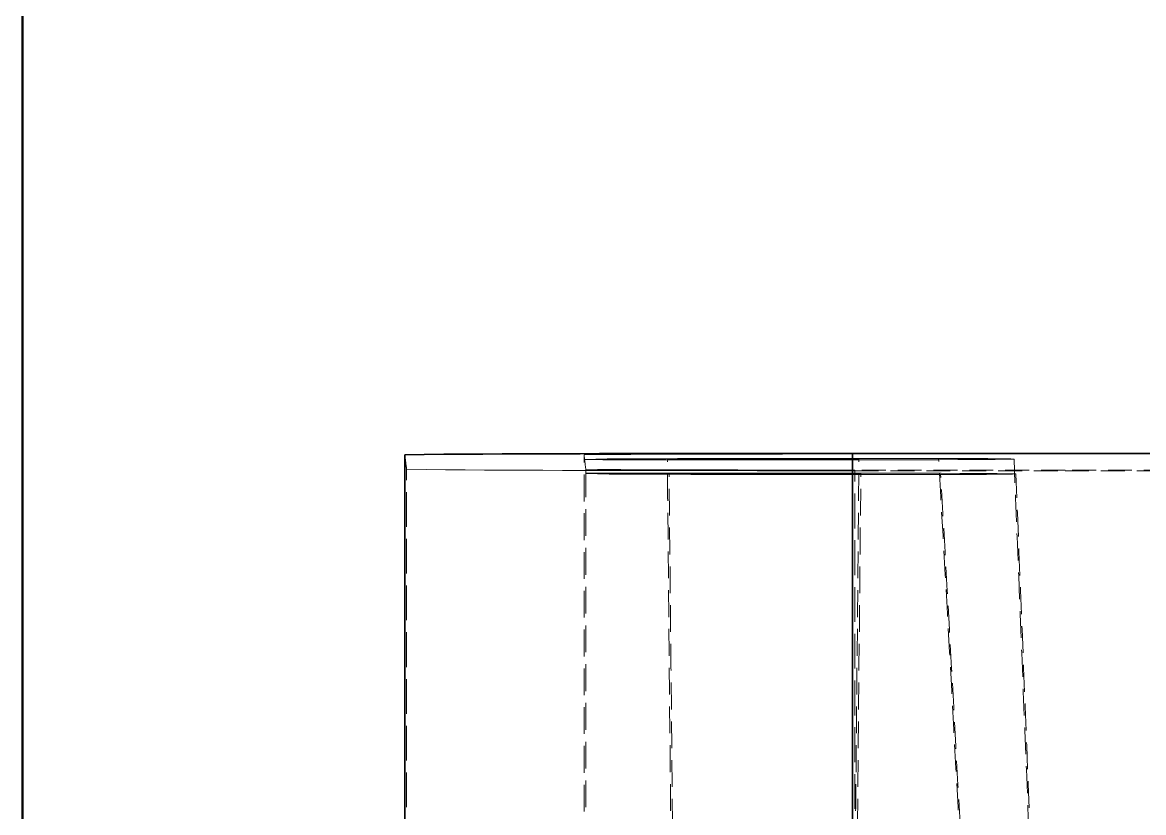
# Model space of a CAD drawing. Header units: millimetres. Extents: x 10 to 410, y 10 to 287.
# Drawn here: x 10 to 33.46, y 237.41 to 253.94 of the extents above; entities that cross this region are included whole.
import ezdxf

# ---------------------------------------------------------------- set-up
doc = ezdxf.new("R2010")
doc.units = ezdxf.units.MM
doc.linetypes.add('DASHED', pattern=[0.75, 0.5, -0.25])
for name, color, linetype, lineweight in [('BORDER', 7, 'CONTINUOUS', 50), ('HIDDEN', 8, 'DASHED', 18), ('VISIBLE', 7, 'CONTINUOUS', 35)]:
    doc.layers.add(name, color=color, linetype=linetype, lineweight=lineweight)

msp = doc.modelspace()

# ---------------------------------------------------------------- linework, layer by layer
at = {"layer": 'BORDER'}
msp.add_lwpolyline([(10, 10), (410, 10), (410, 287), (10, 287)], close=True, dxfattribs=at)
at = {"layer": 'HIDDEN'}
for points in [[(18, 244.896), (18.002, 244.883), (18.003, 244.87), (18.005, 244.857), (18.006, 244.844), (18.008, 244.831), (18.01, 244.818), (18.011, 244.805), (18.013, 244.792), (18.015, 244.779), (18.016, 244.766), (18.018, 244.753), (18.019, 244.74), (18.021, 244.727), (18.023, 244.714), (18.024, 244.701), (18.026, 244.688), (18.027, 244.675), (18.029, 244.662), (18.031, 244.649), (18.032, 244.636), (18.034, 244.623), (18.036, 244.61), (18.037, 244.597)], [(27.37, 244.915), (27.125, 244.915), (26.881, 244.915), (26.637, 244.915), (26.392, 244.915), (26.148, 244.915), (25.903, 244.914), (25.659, 244.914), (25.415, 244.914), (25.17, 244.914), (24.926, 244.913), (24.681, 244.913), (24.437, 244.912), (24.193, 244.912), (23.948, 244.911), (23.704, 244.91), (23.459, 244.91), (23.215, 244.909), (22.971, 244.908), (22.726, 244.907), (22.482, 244.905), (22.237, 244.904), (21.993, 244.901), (21.749, 244.896)], [(21.786, 244.597), (21.784, 244.61), (21.783, 244.623), (21.781, 244.636), (21.78, 244.649), (21.778, 244.662), (21.776, 244.675), (21.775, 244.688), (21.773, 244.701), (21.771, 244.714), (21.77, 244.727), (21.768, 244.74), (21.767, 244.753), (21.765, 244.766), (21.763, 244.779), (21.762, 244.792), (21.76, 244.805), (21.759, 244.818), (21.757, 244.831), (21.755, 244.844), (21.754, 244.857), (21.752, 244.87), (21.75, 244.883), (21.749, 244.896)], [(21.749, 244.896), (21.749, 244.896), (21.749, 244.896), (21.749, 244.896), (21.749, 244.896), (21.749, 244.896), (21.749, 244.896), (21.749, 244.896), (21.749, 244.896), (21.749, 244.896), (21.749, 244.896), (21.749, 244.896), (21.749, 244.896), (21.749, 244.896), (21.749, 244.896), (21.749, 244.896), (21.749, 244.896), (21.749, 244.896), (21.749, 244.896), (21.749, 244.896), (21.749, 244.896), (21.749, 244.896), (21.749, 244.896), (21.749, 244.896)], [(21.749, 244.896), (21.749, 244.892), (21.749, 244.888), (21.749, 244.883), (21.749, 244.879), (21.749, 244.875), (21.749, 244.871), (21.749, 244.867), (21.749, 244.863), (21.749, 244.859), (21.749, 244.855), (21.749, 244.851), (21.749, 244.847), (21.749, 244.843), (21.749, 244.839), (21.749, 244.835), (21.749, 244.83), (21.749, 244.826), (21.749, 244.822), (21.749, 244.818), (21.749, 244.814), (21.749, 244.81), (21.749, 244.806), (21.749, 244.802)], [(21.749, 244.802), (21.749, 244.806), (21.749, 244.81), (21.749, 244.814), (21.749, 244.818), (21.749, 244.822), (21.749, 244.826), (21.749, 244.83), (21.749, 244.835), (21.749, 244.839), (21.749, 244.843), (21.749, 244.847), (21.749, 244.851), (21.749, 244.855), (21.749, 244.859), (21.749, 244.863), (21.749, 244.867), (21.749, 244.871), (21.749, 244.875), (21.749, 244.879), (21.749, 244.883), (21.749, 244.888), (21.749, 244.892), (21.749, 244.896)], [(128.588, 244.915), (124.188, 244.915), (119.787, 244.915), (115.386, 244.915), (110.985, 244.915), (106.584, 244.915), (102.183, 244.915), (97.783, 244.915), (93.382, 244.915), (88.981, 244.915), (84.58, 244.915), (80.179, 244.915), (75.779, 244.915), (71.378, 244.915), (66.977, 244.915), (62.576, 244.915), (58.175, 244.915), (53.775, 244.915), (49.374, 244.915), (44.973, 244.915), (40.572, 244.915), (36.171, 244.915), (31.77, 244.915), (27.37, 244.915)], [(27.37, 244.821), (27.37, 244.825), (27.37, 244.83), (27.37, 244.834), (27.37, 244.838), (27.37, 244.842), (27.37, 244.846), (27.37, 244.85), (27.37, 244.854), (27.37, 244.858), (27.37, 244.862), (27.37, 244.866), (27.37, 244.87), (27.37, 244.874), (27.37, 244.878), (27.37, 244.883), (27.37, 244.887), (27.37, 244.891), (27.37, 244.895), (27.37, 244.899), (27.37, 244.903), (27.37, 244.907), (27.37, 244.911), (27.37, 244.915)], [(27.37, 244.821), (27.125, 244.821), (26.881, 244.821), (26.637, 244.821), (26.392, 244.821), (26.148, 244.821), (25.903, 244.821), (25.659, 244.82), (25.415, 244.82), (25.17, 244.82), (24.926, 244.819), (24.681, 244.819), (24.437, 244.819), (24.193, 244.818), (23.948, 244.817), (23.704, 244.817), (23.459, 244.816), (23.215, 244.815), (22.971, 244.814), (22.726, 244.813), (22.482, 244.812), (22.237, 244.81), (21.993, 244.808), (21.749, 244.802)], [(21.749, 244.802), (21.749, 244.802), (21.749, 244.801), (21.749, 244.801), (21.749, 244.801), (21.749, 244.801), (21.749, 244.8), (21.749, 244.8), (21.749, 244.8), (21.749, 244.8), (21.749, 244.799), (21.749, 244.799), (21.749, 244.799), (21.749, 244.798), (21.749, 244.798), (21.749, 244.798), (21.749, 244.798), (21.749, 244.797), (21.749, 244.797), (21.749, 244.797), (21.75, 244.797), (21.75, 244.796), (21.75, 244.796), (21.75, 244.796)], [(21.749, 244.802), (21.749, 244.802), (21.749, 244.802), (21.749, 244.802), (21.749, 244.802), (21.749, 244.802), (21.749, 244.802), (21.749, 244.802), (21.749, 244.802), (21.749, 244.802), (21.749, 244.802), (21.749, 244.802), (21.749, 244.802), (21.749, 244.802), (21.749, 244.802), (21.749, 244.802), (21.749, 244.802), (21.749, 244.802), (21.749, 244.802), (21.749, 244.802), (21.749, 244.802), (21.749, 244.802), (21.749, 244.802), (21.749, 244.802)], [(30.745, 244.808), (30.354, 244.802), (29.963, 244.799), (29.572, 244.797), (29.181, 244.795), (28.79, 244.794), (28.399, 244.793), (28.008, 244.792), (27.616, 244.792), (27.225, 244.791), (26.834, 244.791), (26.443, 244.791), (26.052, 244.79), (25.661, 244.79), (25.27, 244.79), (24.879, 244.79), (24.487, 244.791), (24.096, 244.791), (23.705, 244.791), (23.314, 244.792), (22.923, 244.793), (22.532, 244.793), (22.141, 244.794), (21.75, 244.796)], [(21.75, 226.142), (21.75, 226.953), (21.75, 227.764), (21.75, 228.575), (21.75, 229.386), (21.75, 230.197), (21.75, 231.008), (21.75, 231.819), (21.75, 232.63), (21.75, 233.441), (21.75, 234.252), (21.75, 235.063), (21.75, 235.874), (21.75, 236.685), (21.75, 237.496), (21.75, 238.307), (21.75, 239.118), (21.75, 239.929), (21.75, 240.741), (21.75, 241.552), (21.75, 242.363), (21.75, 243.174), (21.75, 243.985), (21.75, 244.796)], [(23.492, 244.808), (23.666, 244.811), (23.84, 244.812), (24.015, 244.813), (24.189, 244.814), (24.363, 244.814), (24.538, 244.815), (24.712, 244.815), (24.887, 244.815), (25.061, 244.815), (25.235, 244.815), (25.41, 244.815), (25.584, 244.815), (25.758, 244.815), (25.933, 244.815), (26.107, 244.815), (26.282, 244.815), (26.456, 244.815), (26.63, 244.814), (26.805, 244.814), (26.979, 244.813), (27.153, 244.812), (27.328, 244.811), (27.502, 244.808)], [(27.502, 244.808), (27.328, 244.806), (27.153, 244.805), (26.979, 244.804), (26.805, 244.803), (26.63, 244.803), (26.456, 244.802), (26.282, 244.802), (26.107, 244.802), (25.933, 244.802), (25.758, 244.802), (25.584, 244.801), (25.41, 244.801), (25.235, 244.802), (25.061, 244.802), (24.887, 244.802), (24.712, 244.802), (24.538, 244.802), (24.363, 244.803), (24.189, 244.803), (24.015, 244.804), (23.84, 244.805), (23.666, 244.806), (23.492, 244.808)], [(23.669, 226.158), (23.662, 226.969), (23.654, 227.78), (23.646, 228.591), (23.638, 229.402), (23.631, 230.212), (23.623, 231.023), (23.615, 231.834), (23.608, 232.645), (23.6, 233.456), (23.592, 234.267), (23.584, 235.078), (23.577, 235.889), (23.569, 236.7), (23.561, 237.51), (23.553, 238.321), (23.546, 239.132), (23.538, 239.943), (23.53, 240.754), (23.523, 241.565), (23.515, 242.376), (23.507, 243.187), (23.499, 243.998), (23.492, 244.808)], [(27.324, 226.158), (27.332, 226.969), (27.34, 227.78), (27.348, 228.591), (27.355, 229.402), (27.363, 230.212), (27.371, 231.023), (27.378, 231.834), (27.386, 232.645), (27.394, 233.456), (27.402, 234.267), (27.409, 235.078), (27.417, 235.889), (27.425, 236.7), (27.433, 237.51), (27.44, 238.321), (27.448, 239.132), (27.456, 239.943), (27.463, 240.754), (27.471, 241.565), (27.479, 242.376), (27.487, 243.187), (27.494, 243.998), (27.502, 244.808)], [(27.37, 244.821), (27.448, 244.821), (27.526, 244.821), (27.604, 244.821), (27.682, 244.821), (27.761, 244.821), (27.839, 244.821), (27.917, 244.821), (27.995, 244.821), (28.074, 244.821), (28.152, 244.821), (28.23, 244.821), (28.308, 244.821), (28.386, 244.821), (28.465, 244.821), (28.543, 244.821), (28.621, 244.821), (28.699, 244.821), (28.777, 244.821), (28.856, 244.821), (28.934, 244.821), (29.012, 244.821), (29.09, 244.821), (29.168, 244.821)], [(27.502, 244.808), (27.502, 244.808), (27.502, 244.808), (27.502, 244.808), (27.502, 244.808), (27.502, 244.808), (27.502, 244.808), (27.502, 244.808), (27.502, 244.808), (27.502, 244.808), (27.502, 244.808), (27.502, 244.808), (27.502, 244.808), (27.502, 244.808), (27.502, 244.808), (27.502, 244.808), (27.502, 244.808), (27.502, 244.808), (27.502, 244.808), (27.502, 244.808), (27.502, 244.808), (27.502, 244.808), (27.502, 244.808), (27.502, 244.808)], [(29.168, 244.821), (29.237, 244.821), (29.305, 244.821), (29.374, 244.821), (29.443, 244.82), (29.511, 244.82), (29.58, 244.82), (29.648, 244.82), (29.717, 244.819), (29.785, 244.819), (29.854, 244.819), (29.923, 244.818), (29.991, 244.818), (30.06, 244.817), (30.128, 244.817), (30.197, 244.817), (30.265, 244.816), (30.334, 244.815), (30.403, 244.815), (30.471, 244.814), (30.54, 244.813), (30.608, 244.813), (30.677, 244.811), (30.745, 244.808)], [(30.173, 226.171), (30.131, 226.982), (30.089, 227.793), (30.047, 228.604), (30.005, 229.415), (29.963, 230.226), (29.921, 231.037), (29.878, 231.848), (29.835, 232.659), (29.792, 233.47), (29.749, 234.281), (29.706, 235.092), (29.662, 235.902), (29.618, 236.713), (29.575, 237.524), (29.53, 238.335), (29.486, 239.146), (29.441, 239.957), (29.396, 240.768), (29.351, 241.578), (29.306, 242.389), (29.26, 243.2), (29.214, 244.011), (29.168, 244.821)], [(30.745, 244.808), (30.778, 243.998), (30.81, 243.187), (30.843, 242.376), (30.875, 241.565), (30.907, 240.754), (30.94, 239.943), (30.972, 239.132), (31.005, 238.321), (31.037, 237.51), (31.07, 236.7), (31.102, 235.889), (31.134, 235.078), (31.167, 234.267), (31.199, 233.456), (31.232, 232.645), (31.264, 231.834), (31.297, 231.023), (31.329, 230.212), (31.362, 229.402), (31.394, 228.591), (31.426, 227.78), (31.459, 226.969), (31.491, 226.158)], [(27.413, 244.565), (27.006, 244.565), (26.598, 244.565), (26.19, 244.565), (25.783, 244.565), (25.375, 244.565), (24.967, 244.566), (24.56, 244.566), (24.152, 244.567), (23.744, 244.567), (23.337, 244.568), (22.929, 244.569), (22.521, 244.569), (22.114, 244.57), (21.706, 244.571), (21.298, 244.572), (20.891, 244.574), (20.483, 244.575), (20.075, 244.577), (19.668, 244.579), (19.26, 244.581), (18.852, 244.584), (18.445, 244.588), (18.037, 244.597)], [(18.037, 222.104), (18.037, 223.082), (18.037, 224.06), (18.037, 225.038), (18.037, 226.016), (18.037, 226.994), (18.037, 227.972), (18.037, 228.95), (18.037, 229.928), (18.037, 230.906), (18.037, 231.884), (18.037, 232.862), (18.037, 233.84), (18.037, 234.818), (18.037, 235.796), (18.037, 236.773), (18.037, 237.751), (18.037, 238.729), (18.037, 239.707), (18.037, 240.685), (18.037, 241.663), (18.037, 242.641), (18.037, 243.619), (18.037, 244.597)], [(30.784, 244.497), (30.393, 244.504), (30.002, 244.506), (29.61, 244.508), (29.219, 244.51), (28.828, 244.511), (28.437, 244.512), (28.045, 244.513), (27.654, 244.514), (27.263, 244.514), (26.872, 244.514), (26.48, 244.515), (26.089, 244.515), (25.698, 244.515), (25.307, 244.515), (24.915, 244.515), (24.524, 244.515), (24.133, 244.514), (23.741, 244.514), (23.35, 244.513), (22.959, 244.513), (22.568, 244.512), (22.176, 244.511), (21.785, 244.51)], [(21.785, 244.51), (21.785, 243.699), (21.785, 242.888), (21.785, 242.077), (21.785, 241.267), (21.785, 240.456), (21.785, 239.645), (21.785, 238.834), (21.785, 238.024), (21.785, 237.213), (21.785, 236.402), (21.785, 235.592), (21.785, 234.781), (21.785, 233.97), (21.785, 233.159), (21.785, 232.349), (21.785, 231.538), (21.785, 230.727), (21.785, 229.916), (21.785, 229.106), (21.785, 228.295), (21.785, 227.484), (21.785, 226.673), (21.785, 225.863)], [(21.785, 244.51), (21.785, 244.509), (21.785, 244.509), (21.785, 244.509), (21.785, 244.509), (21.785, 244.508), (21.785, 244.508), (21.785, 244.508), (21.785, 244.507), (21.785, 244.507), (21.786, 244.507), (21.786, 244.507), (21.786, 244.506), (21.786, 244.506), (21.786, 244.506), (21.786, 244.506), (21.786, 244.505), (21.786, 244.505), (21.786, 244.505), (21.786, 244.504), (21.786, 244.504), (21.786, 244.504), (21.786, 244.504), (21.786, 244.503)], [(21.786, 244.597), (22.03, 244.591), (22.275, 244.589), (22.52, 244.587), (22.764, 244.586), (23.009, 244.585), (23.253, 244.584), (23.498, 244.583), (23.743, 244.582), (23.987, 244.582), (24.232, 244.581), (24.476, 244.58), (24.721, 244.58), (24.966, 244.58), (25.21, 244.579), (25.455, 244.579), (25.699, 244.579), (25.944, 244.578), (26.189, 244.578), (26.433, 244.578), (26.678, 244.578), (26.922, 244.578), (27.167, 244.578), (27.412, 244.578)], [(21.786, 244.503), (21.786, 244.507), (21.786, 244.512), (21.786, 244.516), (21.786, 244.52), (21.786, 244.524), (21.786, 244.528), (21.786, 244.532), (21.786, 244.536), (21.786, 244.54), (21.786, 244.544), (21.786, 244.548), (21.786, 244.552), (21.786, 244.556), (21.786, 244.56), (21.786, 244.564), (21.786, 244.569), (21.786, 244.573), (21.786, 244.577), (21.786, 244.581), (21.786, 244.585), (21.786, 244.589), (21.786, 244.593), (21.786, 244.597)], [(21.786, 244.503), (22.03, 244.498), (22.275, 244.495), (22.52, 244.494), (22.764, 244.492), (23.009, 244.491), (23.253, 244.49), (23.498, 244.489), (23.743, 244.489), (23.987, 244.488), (24.232, 244.487), (24.476, 244.487), (24.721, 244.486), (24.966, 244.486), (25.21, 244.485), (25.455, 244.485), (25.699, 244.485), (25.944, 244.485), (26.189, 244.484), (26.433, 244.484), (26.678, 244.484), (26.922, 244.484), (27.167, 244.484), (27.412, 244.484)], [(23.53, 244.497), (23.705, 244.5), (23.879, 244.501), (24.053, 244.502), (24.228, 244.502), (24.402, 244.503), (24.577, 244.503), (24.751, 244.503), (24.925, 244.503), (25.1, 244.504), (25.274, 244.504), (25.448, 244.504), (25.623, 244.504), (25.797, 244.504), (25.972, 244.504), (26.146, 244.503), (26.32, 244.503), (26.495, 244.503), (26.669, 244.503), (26.843, 244.502), (27.018, 244.502), (27.192, 244.501), (27.366, 244.5), (27.541, 244.497)], [(27.541, 244.497), (27.366, 244.494), (27.192, 244.493), (27.018, 244.492), (26.843, 244.492), (26.669, 244.491), (26.495, 244.491), (26.32, 244.49), (26.146, 244.49), (25.972, 244.49), (25.797, 244.49), (25.623, 244.49), (25.448, 244.49), (25.274, 244.49), (25.1, 244.49), (24.925, 244.49), (24.751, 244.49), (24.577, 244.491), (24.402, 244.491), (24.228, 244.492), (24.053, 244.492), (23.879, 244.493), (23.705, 244.494), (23.53, 244.497)], [(23.708, 225.847), (23.7, 226.657), (23.693, 227.468), (23.685, 228.279), (23.677, 229.09), (23.669, 229.901), (23.662, 230.712), (23.654, 231.523), (23.646, 232.334), (23.639, 233.144), (23.631, 233.955), (23.623, 234.766), (23.615, 235.577), (23.608, 236.388), (23.6, 237.199), (23.592, 238.01), (23.584, 238.821), (23.577, 239.632), (23.569, 240.442), (23.561, 241.253), (23.554, 242.064), (23.546, 242.875), (23.538, 243.686), (23.53, 244.497)], [(27.363, 225.847), (27.371, 226.657), (27.379, 227.468), (27.386, 228.279), (27.394, 229.09), (27.402, 229.901), (27.41, 230.712), (27.417, 231.523), (27.425, 232.334), (27.433, 233.144), (27.44, 233.955), (27.448, 234.766), (27.456, 235.577), (27.464, 236.388), (27.471, 237.199), (27.479, 238.01), (27.487, 238.821), (27.494, 239.632), (27.502, 240.442), (27.51, 241.253), (27.518, 242.064), (27.525, 242.875), (27.533, 243.686), (27.541, 244.497)], [(128.63, 244.578), (124.23, 244.578), (119.829, 244.578), (115.428, 244.578), (111.027, 244.578), (106.626, 244.578), (102.225, 244.578), (97.825, 244.578), (93.424, 244.578), (89.023, 244.578), (84.622, 244.578), (80.221, 244.578), (75.821, 244.578), (71.42, 244.578), (67.019, 244.578), (62.618, 244.578), (58.217, 244.578), (53.817, 244.578), (49.416, 244.578), (45.015, 244.578), (40.614, 244.578), (36.213, 244.578), (31.812, 244.578), (27.412, 244.578)], [(27.412, 244.484), (27.412, 244.488), (27.412, 244.492), (27.412, 244.496), (27.412, 244.5), (27.412, 244.504), (27.412, 244.508), (27.412, 244.512), (27.412, 244.516), (27.412, 244.521), (27.412, 244.525), (27.412, 244.529), (27.412, 244.533), (27.412, 244.537), (27.412, 244.541), (27.412, 244.545), (27.412, 244.549), (27.412, 244.553), (27.412, 244.557), (27.412, 244.561), (27.412, 244.565), (27.412, 244.569), (27.412, 244.574), (27.412, 244.578)], [(27.412, 244.484), (27.49, 244.484), (27.568, 244.484), (27.646, 244.484), (27.724, 244.484), (27.803, 244.484), (27.881, 244.484), (27.959, 244.484), (28.037, 244.484), (28.115, 244.484), (28.194, 244.484), (28.272, 244.484), (28.35, 244.484), (28.428, 244.484), (28.506, 244.484), (28.585, 244.484), (28.663, 244.484), (28.741, 244.484), (28.819, 244.484), (28.898, 244.484), (28.976, 244.484), (29.054, 244.484), (29.132, 244.484), (29.21, 244.484)], [(27.413, 244.565), (31.814, 244.565), (36.215, 244.565), (40.616, 244.565), (45.017, 244.565), (49.417, 244.565), (53.818, 244.565), (58.219, 244.565), (62.62, 244.565), (67.021, 244.565), (71.421, 244.565), (75.822, 244.565), (80.223, 244.565), (84.624, 244.565), (89.025, 244.565), (93.425, 244.565), (97.826, 244.565), (102.227, 244.565), (106.628, 244.565), (111.029, 244.565), (115.429, 244.565), (119.83, 244.565), (124.231, 244.565), (128.632, 244.565)], [(27.413, 222.072), (27.413, 223.05), (27.413, 224.028), (27.413, 225.006), (27.413, 225.984), (27.413, 226.961), (27.413, 227.939), (27.413, 228.917), (27.413, 229.895), (27.413, 230.873), (27.413, 231.851), (27.413, 232.829), (27.413, 233.807), (27.413, 234.785), (27.413, 235.763), (27.413, 236.741), (27.413, 237.719), (27.413, 238.697), (27.413, 239.675), (27.413, 240.653), (27.413, 241.631), (27.413, 242.609), (27.413, 243.587), (27.413, 244.565)], [(27.541, 244.497), (27.541, 244.497), (27.541, 244.497), (27.541, 244.497), (27.541, 244.497), (27.541, 244.497), (27.541, 244.497), (27.541, 244.497), (27.541, 244.497), (27.541, 244.497), (27.541, 244.497), (27.541, 244.497), (27.541, 244.497), (27.541, 244.497), (27.541, 244.497), (27.541, 244.497), (27.541, 244.497), (27.541, 244.497), (27.541, 244.497), (27.541, 244.497), (27.541, 244.497), (27.541, 244.497), (27.541, 244.497), (27.541, 244.497)], [(29.21, 244.484), (29.279, 244.484), (29.347, 244.484), (29.416, 244.485), (29.484, 244.485), (29.552, 244.485), (29.621, 244.485), (29.689, 244.486), (29.758, 244.486), (29.826, 244.486), (29.895, 244.487), (29.963, 244.487), (30.031, 244.487), (30.1, 244.488), (30.168, 244.488), (30.237, 244.489), (30.305, 244.489), (30.374, 244.49), (30.442, 244.49), (30.51, 244.491), (30.579, 244.492), (30.647, 244.493), (30.716, 244.494), (30.784, 244.497)], [(30.215, 225.834), (30.173, 226.645), (30.131, 227.456), (30.089, 228.266), (30.047, 229.077), (30.005, 229.888), (29.962, 230.699), (29.92, 231.51), (29.877, 232.321), (29.834, 233.132), (29.791, 233.943), (29.748, 234.754), (29.704, 235.565), (29.66, 236.376), (29.617, 237.187), (29.572, 237.997), (29.528, 238.808), (29.483, 239.619), (29.438, 240.43), (29.393, 241.241), (29.348, 242.052), (29.302, 242.862), (29.256, 243.673), (29.21, 244.484)], [(30.784, 244.497), (30.816, 243.686), (30.849, 242.875), (30.881, 242.064), (30.914, 241.253), (30.946, 240.442), (30.979, 239.632), (31.011, 238.821), (31.043, 238.01), (31.076, 237.199), (31.108, 236.388), (31.141, 235.577), (31.173, 234.766), (31.206, 233.955), (31.238, 233.144), (31.271, 232.334), (31.303, 231.523), (31.335, 230.712), (31.368, 229.901), (31.4, 229.09), (31.433, 228.279), (31.465, 227.468), (31.498, 226.657), (31.53, 225.847)]]:
    msp.add_lwpolyline(points, dxfattribs=at)
at = {"layer": 'VISIBLE'}
for points in [[(18, 244.896), (18.407, 244.905), (18.814, 244.909), (19.222, 244.912), (19.629, 244.914), (20.036, 244.916), (20.444, 244.918), (20.851, 244.919), (21.258, 244.92), (21.666, 244.921), (22.073, 244.922), (22.48, 244.923), (22.888, 244.924), (23.295, 244.925), (23.702, 244.926), (24.109, 244.926), (24.517, 244.927), (24.924, 244.927), (25.331, 244.927), (25.739, 244.928), (26.146, 244.928), (26.553, 244.928), (26.961, 244.928), (27.368, 244.928)], [(18, 244.896), (18, 244.896), (18, 244.896), (18, 244.896), (18, 244.896), (18, 244.896), (18, 244.896), (18, 244.896), (18, 244.896), (18, 244.896), (18, 244.896), (18, 244.896), (18, 244.896), (18, 244.896), (18, 244.896), (18, 244.896), (18, 244.896), (18, 244.896), (18, 244.896), (18, 244.896), (18, 244.896), (18, 244.896), (18, 244.896), (18, 244.896)], [(18, 222.403), (18, 223.381), (18, 224.359), (18, 225.337), (18, 226.315), (18, 227.293), (18, 228.27), (18, 229.248), (18, 230.226), (18, 231.204), (18, 232.182), (18, 233.16), (18, 234.138), (18, 235.116), (18, 236.094), (18, 237.072), (18, 238.05), (18, 239.028), (18, 240.006), (18, 240.984), (18, 241.962), (18, 242.94), (18, 243.918), (18, 244.896)], [(18, 244.896), (18, 243.918), (18, 242.94), (18, 241.962), (18, 240.984), (18, 240.006), (18, 239.028), (18, 238.05), (18, 237.072), (18, 236.094), (18, 235.116), (18, 234.138), (18, 233.16), (18, 232.182), (18, 231.204), (18, 230.226), (18, 229.248), (18, 228.27), (18, 227.293), (18, 226.315), (18, 225.337), (18, 224.359), (18, 223.381), (18, 222.403)], [(27.368, 244.928), (31.769, 244.928), (36.17, 244.928), (40.571, 244.928), (44.971, 244.928), (49.372, 244.928), (53.773, 244.928), (58.174, 244.928), (62.575, 244.928), (66.975, 244.928), (71.376, 244.928), (75.777, 244.928), (80.178, 244.928), (84.579, 244.928), (88.979, 244.928), (93.38, 244.928), (97.781, 244.928), (102.182, 244.928), (106.583, 244.928), (110.983, 244.928), (115.384, 244.928), (119.785, 244.928), (124.186, 244.928), (128.587, 244.928)], [(27.368, 222.435), (27.368, 223.413), (27.368, 224.391), (27.368, 225.369), (27.368, 226.347), (27.368, 227.325), (27.368, 228.303), (27.368, 229.281), (27.368, 230.259), (27.368, 231.237), (27.368, 232.215), (27.368, 233.193), (27.368, 234.171), (27.368, 235.149), (27.368, 236.127), (27.368, 237.105), (27.368, 238.082), (27.368, 239.06), (27.368, 240.038), (27.368, 241.016), (27.368, 241.994), (27.368, 242.972), (27.368, 243.95), (27.368, 244.928)]]:
    msp.add_lwpolyline(points, dxfattribs=at)

doc.saveas('drawing.dxf')
